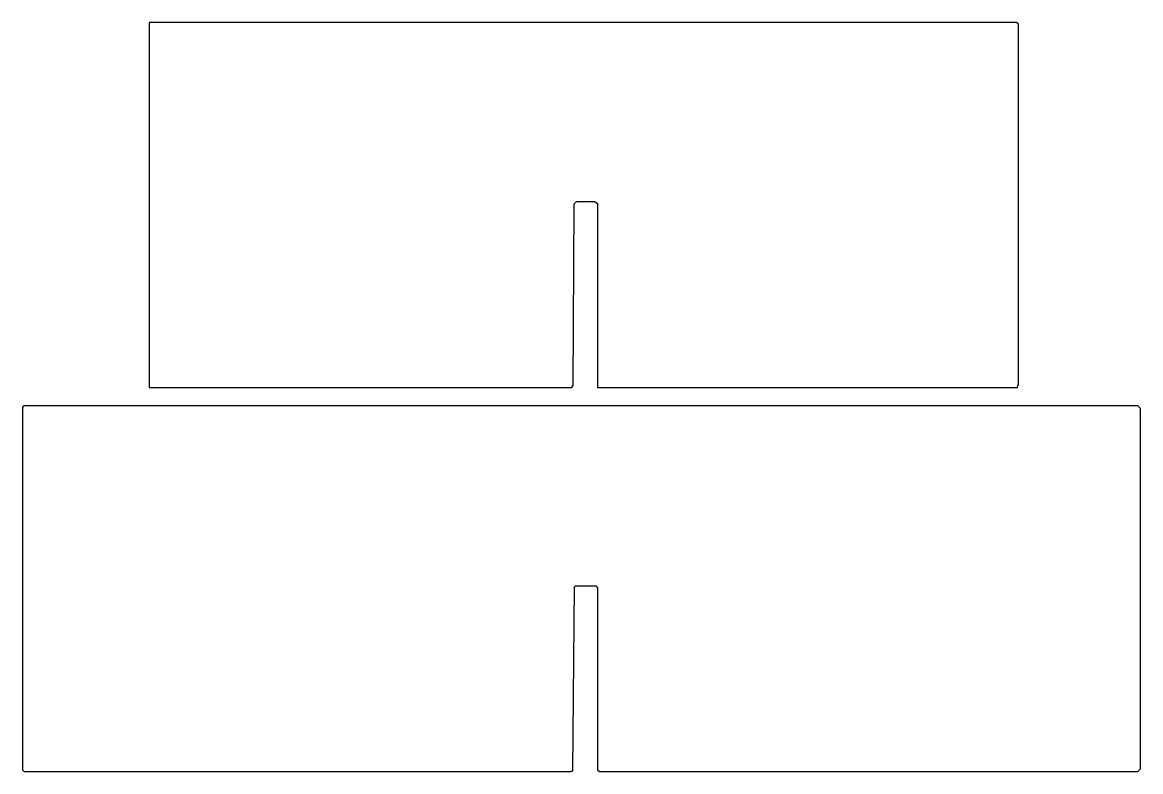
# Model space of a CAD drawing. Extents: x 63 to 1280, y 43 to 858.
import ezdxf

# ---------------------------------------------------------------- set-up
doc = ezdxf.new("R2010")
doc.units = 0
doc.layers.get('0').update_dxf_attribs({"linetype": 'CONTINUOUS'})

msp = doc.modelspace()

# ---------------------------------------------------------------- linework, layer by layer
at = {"color": 250, "linetype": 'CONTINUOUS'}
msp.add_lwpolyline([(1146, 461), (1146.3, 462.9), (1147, 464), (1147, 856), (1145, 858), (201, 858), (201, 461), (661, 461), (662.502538, 463.002512), (663.497462, 659.997488, -0.113624), (666, 663), (686, 663), (689, 661), (689, 461), (1146, 461)], format="xyb", dxfattribs=at)
msp.add_lwpolyline([(1277, 43), (1280, 46), (1280, 438), (1277, 441), (65, 441), (64, 440), (63, 439), (63, 45), (65, 43), (660, 43), (661.1, 43.7), (662.000101, 44.010049), (664, 244), (665, 245), (687, 245), (689, 243), (689, 45), (691, 43), (1277, 43)], dxfattribs=at)

doc.saveas('drawing.dxf')
